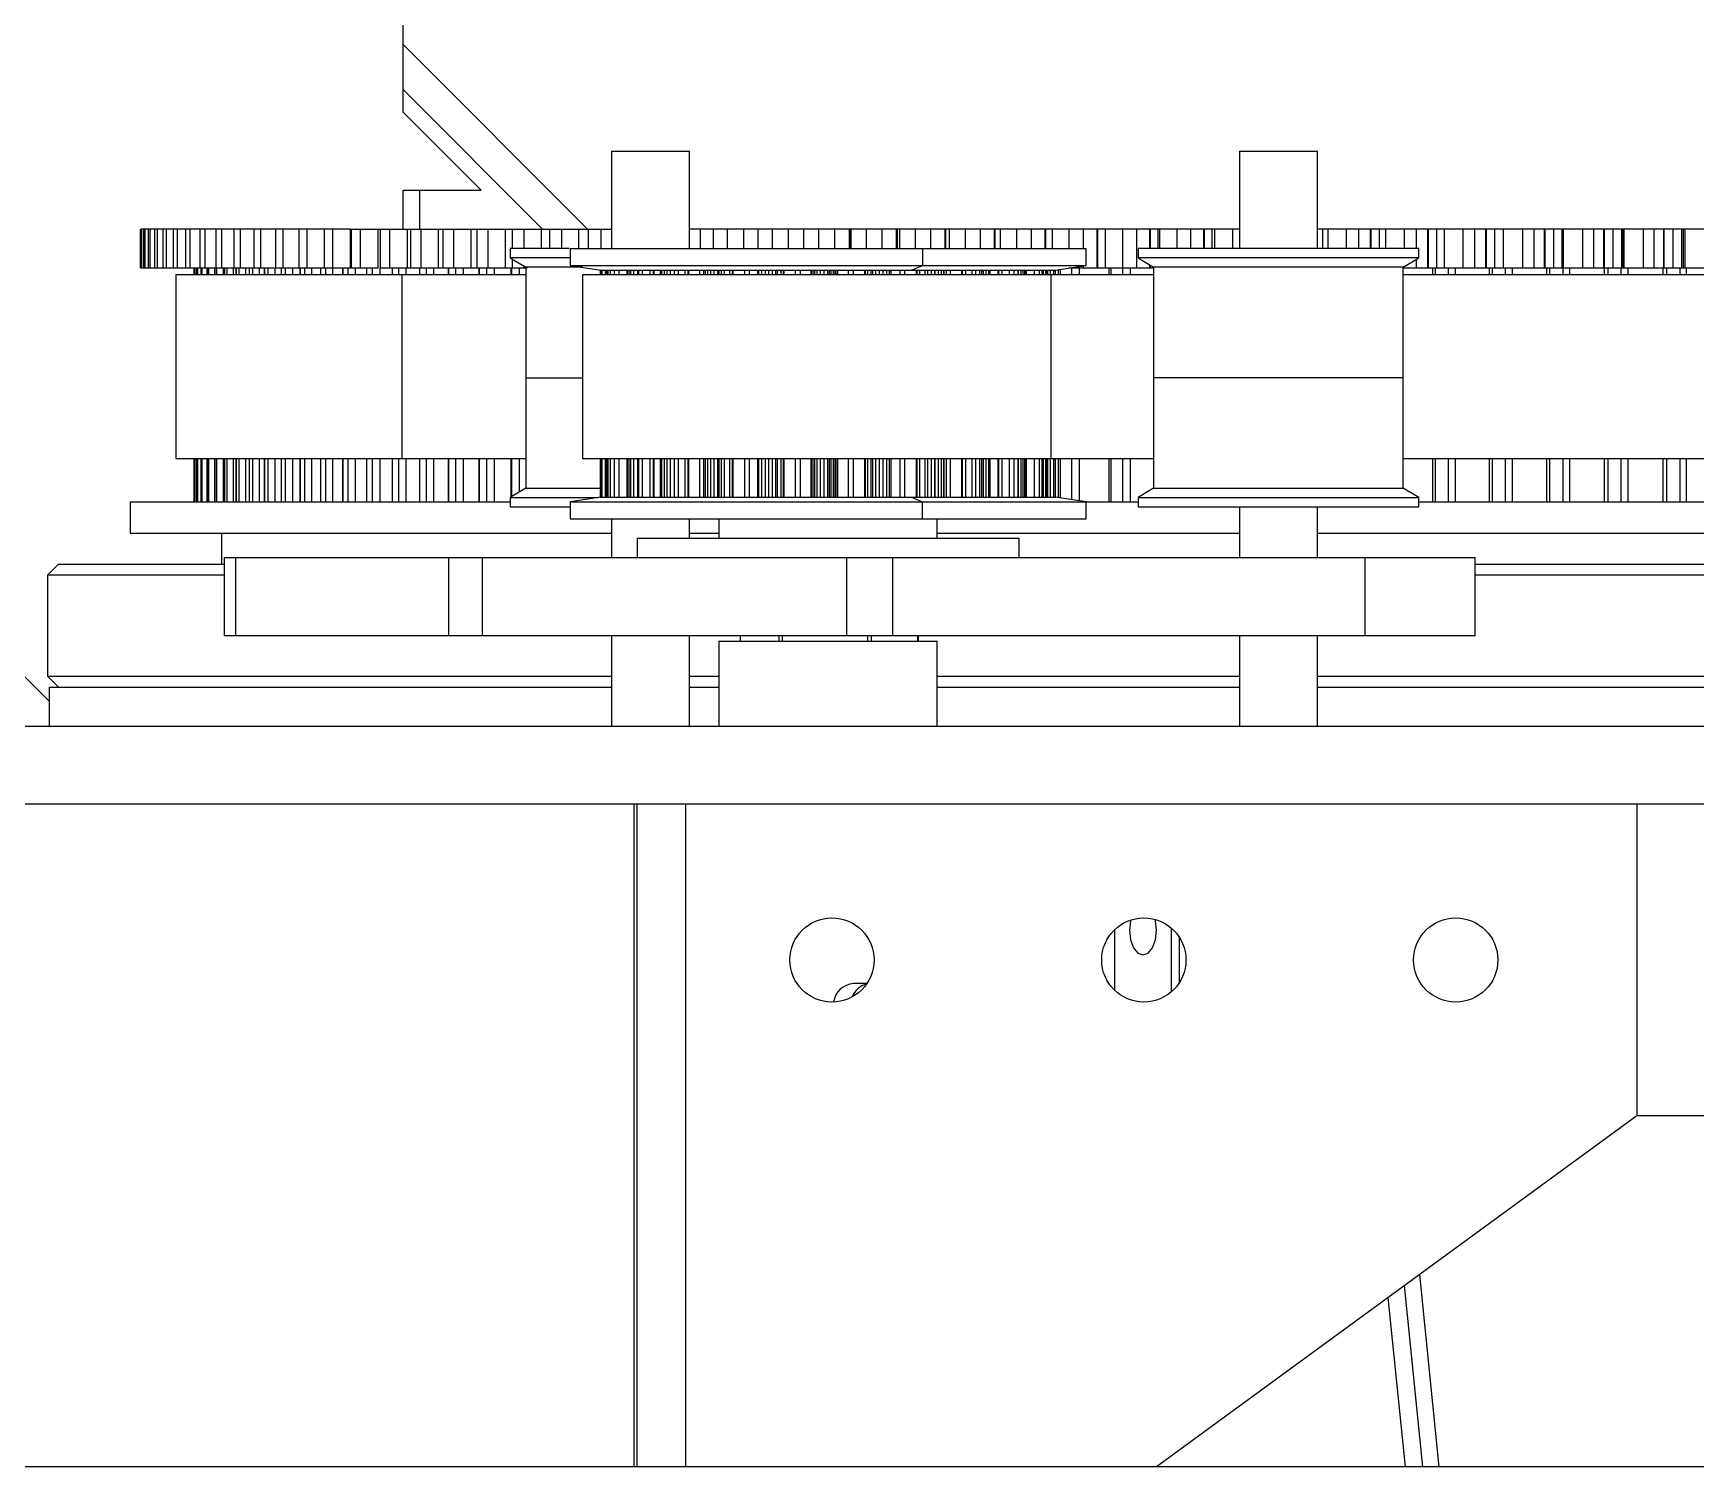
# Model space of a CAD drawing. Header units: inches. Extents: x -45.4 to 22.3, y -8.8 to 22.6.
# Drawn here: x -5.75 to -0.42, y 3.05 to 7.65 of the extents above; entities that cross this region are included whole.
import ezdxf

# ---------------------------------------------------------------- set-up
doc = ezdxf.new("R2010")
doc.units = ezdxf.units.IN
doc.header["$MEASUREMENT"] = 0

msp = doc.modelspace()

# ---------------------------------------------------------------- linework, layer by layer
at = {"color": 7, "linetype": 'Continuous', "lineweight": 25}
for p, q in [((-4.5684, 7.3965), (-4.5684, 8.2737)), ((-4.5684, 7.613), (-3.9769, 7.0215)), ((-4.1213, 7.0215), (-4.5684, 7.4687)), ((-4.3184, 7.1465), (-4.5684, 7.3965)), ((-3.9003, 7.2715), (-3.9003, 6.959)), ((-3.9003, 7.2715), (-3.6503, 7.2715)), ((-3.6503, 6.959), (-3.6503, 7.2715)), ((-1.887, 7.2715), (-1.887, 6.959)), ((-1.887, 7.2715), (-1.637, 7.2715)), ((-1.637, 6.959), (-1.637, 7.2715)), ((-4.5684, 7.1465), (-4.3184, 7.1465)), ((-4.5684, 7.0215), (-4.5684, 7.1465)), ((-4.5156, 7.1465), (-4.5156, 7.0215)), ((-5.4102, 6.8965), (-5.4102, 7.0215)), ((-4.7365, 7.0215), (-5.4081, 7.0215)), ((-5.4081, 6.8965), (-5.4081, 7.0215)), ((-5.4061, 6.8965), (-5.4061, 7.0215)), ((-5.3997, 6.8965), (-5.3997, 7.0215)), ((-5.3957, 6.8965), (-5.3957, 7.0215)), ((-5.3851, 6.8965), (-5.3851, 7.0215)), ((-5.3791, 6.8965), (-5.3791, 7.0215)), ((-5.3643, 6.8965), (-5.3643, 7.0215)), ((-5.3563, 6.8965), (-5.3563, 7.0215)), ((-5.3372, 6.8965), (-5.3372, 7.0215)), ((-5.3273, 6.8965), (-5.3273, 7.0215)), ((-5.304, 6.8965), (-5.304, 7.0215)), ((-5.292, 6.8965), (-5.292, 7.0215)), ((-5.2646, 6.8965), (-5.2646, 7.0215)), ((-5.2507, 6.8965), (-5.2507, 7.0215)), ((-5.2191, 6.8965), (-5.2191, 7.0215)), ((-5.2032, 6.8965), (-5.2032, 7.0215)), ((-5.1675, 6.8965), (-5.1675, 7.0215)), ((-5.1497, 6.8965), (-5.1497, 7.0215)), ((-5.1099, 6.8965), (-5.1099, 7.0215)), ((-5.0902, 6.8965), (-5.0902, 7.0215)), ((-5.0463, 6.8965), (-5.0463, 7.0215)), ((-5.0247, 6.8965), (-5.0247, 7.0215)), ((-4.9768, 6.8965), (-4.9768, 7.0215)), ((-4.9534, 6.8965), (-4.9534, 7.0215)), ((-4.9015, 6.8965), (-4.9015, 7.0215)), ((-4.8762, 6.8965), (-4.8762, 7.0215)), ((-4.8204, 6.8965), (-4.8204, 7.0215)), ((-4.7933, 6.8965), (-4.7933, 7.0215)), ((-4.7365, 6.8965), (-4.7365, 7.0215)), ((-4.7337, 6.8965), (-4.7337, 7.0215)), ((-4.7337, 7.0215), (-3.9003, 7.0215)), ((-4.7047, 6.8965), (-4.7047, 7.0215)), ((-4.648, 6.8965), (-4.648, 7.0215)), ((-4.6413, 6.8965), (-4.6413, 7.0215)), ((-4.6105, 6.8965), (-4.6105, 7.0215)), ((-4.5541, 6.8965), (-4.5541, 7.0215)), ((-4.5433, 6.8965), (-4.5433, 7.0215)), ((-4.5109, 6.8965), (-4.5109, 7.0215)), ((-4.4547, 6.8965), (-4.4547, 7.0215)), ((-4.44, 6.8965), (-4.44, 7.0215)), ((-4.4058, 6.8965), (-4.4058, 7.0215)), ((-4.35, 6.8965), (-4.35, 7.0215)), ((-4.3313, 6.8965), (-4.3313, 7.0215)), ((-4.2955, 6.8965), (-4.2955, 7.0215)), ((-4.24, 6.8965), (-4.24, 7.0215)), ((-4.2174, 6.959), (-4.2174, 7.0215)), ((-4.1799, 6.959), (-4.1799, 7.0215)), ((-4.1249, 6.959), (-4.1249, 7.0215)), ((-4.0984, 6.959), (-4.0984, 7.0215)), ((-4.0593, 6.959), (-4.0593, 7.0215)), ((-4.0047, 6.959), (-4.0047, 7.0215)), ((-3.9743, 6.959), (-3.9743, 7.0215)), ((-3.9336, 6.959), (-3.9336, 7.0215)), ((-1.887, 7.0215), (-3.6503, 7.0215)), ((-3.6152, 6.959), (-3.6152, 7.0215)), ((-3.5734, 6.959), (-3.5734, 7.0215)), ((-3.5282, 6.959), (-3.5282, 7.0215)), ((-3.4761, 6.959), (-3.4761, 7.0215)), ((-3.4305, 6.959), (-3.4305, 7.0215)), ((-3.3839, 6.959), (-3.3839, 7.0215)), ((-3.3326, 6.959), (-3.3326, 7.0215)), ((-3.2841, 6.959), (-3.2841, 7.0215)), ((-3.2833, 6.959), (-3.2833, 7.0215)), ((-3.2353, 6.959), (-3.2353, 7.0215)), ((-3.1847, 6.959), (-3.1847, 7.0215)), ((-3.1371, 6.959), (-3.1371, 7.0215)), ((-3.1353, 6.959), (-3.1353, 7.0215)), ((-3.1348, 6.959), (-3.1348, 7.0215)), ((-3.1318, 6.959), (-3.1318, 7.0215)), ((-3.0825, 6.959), (-3.0825, 7.0215)), ((-3.0328, 6.959), (-3.0328, 7.0215)), ((-2.986, 6.959), (-2.986, 7.0215)), ((-2.9842, 6.959), (-2.9842, 7.0215)), ((-2.9837, 6.959), (-2.9837, 7.0215)), ((-2.9763, 6.959), (-2.9763, 7.0215)), ((-2.9257, 6.959), (-2.9257, 7.0215)), ((-2.8769, 6.959), (-2.8769, 7.0215)), ((-2.8309, 6.959), (-2.8309, 7.0215)), ((-2.8292, 6.959), (-2.8292, 7.0215)), ((-2.8286, 6.959), (-2.8286, 7.0215)), ((-2.8168, 6.959), (-2.8168, 7.0215)), ((-2.765, 6.959), (-2.765, 7.0215)), ((-2.7171, 6.959), (-2.7171, 7.0215)), ((-2.672, 6.959), (-2.672, 7.0215)), ((-2.6703, 6.959), (-2.6703, 7.0215)), ((-2.6698, 6.959), (-2.6698, 7.0215)), ((-2.6535, 6.959), (-2.6535, 7.0215)), ((-2.6005, 6.959), (-2.6005, 7.0215)), ((-2.5536, 6.959), (-2.5536, 7.0215)), ((-2.5095, 6.959), (-2.5095, 7.0215)), ((-2.5078, 6.959), (-2.5078, 7.0215)), ((-2.5073, 6.959), (-2.5073, 7.0215)), ((-2.4866, 6.959), (-2.4866, 7.0215)), ((-2.4325, 6.959), (-2.4325, 7.0215)), ((-2.3865, 6.959), (-2.3865, 7.0215)), ((-2.3435, 6.8965), (-2.3435, 7.0215)), ((-2.3418, 6.8965), (-2.3418, 7.0215)), ((-2.3412, 6.8965), (-2.3412, 7.0215)), ((-2.3169, 6.8965), (-2.3169, 7.0215)), ((-2.3162, 6.8965), (-2.3162, 7.0215)), ((-2.261, 6.8965), (-2.261, 7.0215)), ((-2.2161, 6.8965), (-2.2161, 7.0215)), ((-2.1741, 6.959), (-2.1741, 7.0215)), ((-2.1725, 6.959), (-2.1725, 7.0215)), ((-2.1719, 6.959), (-2.1719, 7.0215)), ((-2.1471, 6.959), (-2.1471, 7.0215)), ((-2.1425, 6.959), (-2.1425, 7.0215)), ((-2.0862, 6.959), (-2.0862, 7.0215)), ((-2.0425, 6.959), (-2.0425, 7.0215)), ((-2.0016, 6.959), (-2.0016, 7.0215)), ((-2, 6.959), (-2, 7.0215)), ((-1.9994, 6.959), (-1.9994, 7.0215)), ((-1.9741, 6.959), (-1.9741, 7.0215)), ((-1.9656, 6.959), (-1.9656, 7.0215)), ((-1.9084, 6.959), (-1.9084, 7.0215)), ((7.0044, 7.0215), (-1.637, 7.0215)), ((-1.6194, 6.959), (-1.6194, 7.0215)), ((-1.603, 6.959), (-1.603, 7.0215)), ((-1.5441, 6.959), (-1.5441, 7.0215)), ((-1.5039, 6.959), (-1.5039, 7.0215)), ((-1.4664, 6.959), (-1.4664, 7.0215)), ((-1.465, 6.959), (-1.465, 7.0215)), ((-1.4644, 6.959), (-1.4644, 7.0215)), ((-1.4379, 6.959), (-1.4379, 7.0215)), ((-1.4177, 6.959), (-1.4177, 7.0215)), ((-1.3579, 6.959), (-1.3579, 7.0215)), ((-1.319, 6.959), (-1.319, 7.0215)), ((-1.2828, 6.8965), (-1.2828, 7.0215)), ((-1.2814, 6.8965), (-1.2814, 7.0215)), ((-1.2808, 6.8965), (-1.2808, 7.0215)), ((-1.254, 6.8965), (-1.254, 7.0215)), ((-1.2299, 6.8965), (-1.2299, 7.0215)), ((-1.1694, 6.8965), (-1.1694, 7.0215)), ((-1.1318, 6.8965), (-1.1318, 7.0215)), ((-1.0968, 6.8965), (-1.0968, 7.0215)), ((-1.0954, 6.8965), (-1.0954, 7.0215)), ((-1.0949, 6.8965), (-1.0949, 7.0215)), ((-1.0677, 6.8965), (-1.0677, 7.0215)), ((-1.0406, 6.8965), (-1.0406, 7.0215)), ((-1.0399, 6.8965), (-1.0399, 7.0215)), ((-0.9786, 6.8965), (-0.9786, 7.0215)), ((-0.9423, 6.8965), (-0.9423, 7.0215)), ((-0.9087, 6.8965), (-0.9087, 7.0215)), ((-0.9074, 6.8965), (-0.9074, 7.0215)), ((-0.9068, 6.8965), (-0.9068, 7.0215)), ((-0.8794, 6.8965), (-0.8794, 7.0215)), ((-0.8519, 6.8965), (-0.8519, 7.0215)), ((-0.8515, 6.8965), (-0.8515, 7.0215)), ((-0.8512, 6.8965), (-0.8512, 7.0215)), ((-0.8502, 6.8965), (-0.8502, 7.0215)), ((-0.8477, 6.8965), (-0.8477, 7.0215)), ((-0.7858, 6.8965), (-0.7858, 7.0215)), ((-0.7509, 6.8965), (-0.7509, 7.0215)), ((-0.7186, 6.8965), (-0.7186, 7.0215)), ((-0.7173, 6.8965), (-0.7173, 7.0215)), ((-0.7167, 6.8965), (-0.7167, 7.0215)), ((-0.689, 6.8965), (-0.689, 7.0215)), ((-0.6613, 6.8965), (-0.6613, 7.0215)), ((-0.6609, 6.8965), (-0.6609, 7.0215)), ((-0.6605, 6.8965), (-0.6605, 7.0215)), ((-0.6578, 6.8965), (-0.6578, 7.0215)), ((-0.6536, 6.8965), (-0.6536, 7.0215)), ((-0.5912, 6.8965), (-0.5912, 7.0215)), ((-0.5576, 6.8965), (-0.5576, 7.0215)), ((-0.5267, 6.8965), (-0.5267, 7.0215)), ((-0.5254, 6.8965), (-0.5254, 7.0215)), ((-0.5248, 6.8965), (-0.5248, 7.0215)), ((-0.4969, 6.8965), (-0.4969, 7.0215)), ((-0.4689, 6.8965), (-0.4689, 7.0215)), ((-0.4685, 6.8965), (-0.4685, 7.0215)), ((-0.4681, 6.8965), (-0.4681, 7.0215)), ((-0.4637, 6.8965), (-0.4637, 7.0215)), ((-0.4578, 6.8965), (-0.4578, 7.0215)), ((-4.2253, 6.959), (-4.2253, 6.929)), ((-4.0361, 6.959), (-4.2253, 6.959)), ((-4.0325, 6.959), (-4.0325, 6.9049)), ((-4.0325, 6.959), (-2.3789, 6.959)), ((-2.9029, 6.959), (-2.9029, 6.9049)), ((-2.3789, 6.9049), (-2.3789, 6.959)), ((-2.212, 6.959), (-2.212, 6.929)), ((-1.312, 6.959), (-2.212, 6.959)), ((-1.312, 6.929), (-1.312, 6.959)), ((-5.3042, 6.8965), (-5.4081, 6.8965)), ((-4.982, 6.8965), (-5.304, 6.8965)), ((-5.2972, 6.8763), (-5.2972, 6.2857)), ((-5.2972, 6.8763), (-4.1753, 6.8763)), ((-5.2381, 6.8763), (-5.2381, 6.8965)), ((-5.2366, 6.8965), (-5.2366, 6.8763)), ((-5.2366, 6.8763), (-5.2366, 6.8965)), ((-5.2354, 6.8763), (-5.2354, 6.8965)), ((-5.2293, 6.8965), (-5.2293, 6.8763)), ((-5.2293, 6.8763), (-5.2293, 6.8965)), ((-5.2268, 6.8763), (-5.2268, 6.8965)), ((-5.2161, 6.8965), (-5.2161, 6.8763)), ((-5.216, 6.8763), (-5.216, 6.8965)), ((-5.2122, 6.8763), (-5.2122, 6.8965)), ((-5.197, 6.8965), (-5.197, 6.8763)), ((-5.1968, 6.8763), (-5.1968, 6.8965)), ((-5.1916, 6.8763), (-5.1916, 6.8965)), ((-5.1719, 6.8965), (-5.1719, 6.8763)), ((-5.1717, 6.8763), (-5.1717, 6.8965)), ((-5.1652, 6.8763), (-5.1652, 6.8965)), ((-5.1446, 6.8763), (-5.1446, 6.8965)), ((-5.1409, 6.8965), (-5.1409, 6.8763)), ((-5.1407, 6.8763), (-5.1407, 6.8965)), ((-5.1328, 6.8763), (-5.1328, 6.8965)), ((-5.1118, 6.8763), (-5.1118, 6.8965)), ((-5.1041, 6.8965), (-5.1041, 6.8763)), ((-5.1038, 6.8763), (-5.1038, 6.8965)), ((-5.0945, 6.8763), (-5.0945, 6.8965)), ((-5.0731, 6.8763), (-5.0731, 6.8965)), ((-5.0615, 6.8965), (-5.0615, 6.8763)), ((-5.061, 6.8763), (-5.061, 6.8965)), ((-5.0504, 6.8763), (-5.0504, 6.8965)), ((-5.0287, 6.8763), (-5.0287, 6.8965)), ((-5.013, 6.8965), (-5.013, 6.8763)), ((-5.0124, 6.8763), (-5.0124, 6.8965)), ((-5.0006, 6.8763), (-5.0006, 6.8965)), ((-4.9784, 6.8763), (-4.9784, 6.8965)), ((-4.7365, 6.8965), (-4.9768, 6.8965)), ((-4.9588, 6.8965), (-4.9588, 6.8763)), ((-4.9581, 6.8763), (-4.9581, 6.8965)), ((-4.9449, 6.8763), (-4.9449, 6.8965)), ((-4.9224, 6.8763), (-4.9224, 6.8965)), ((-4.8989, 6.8965), (-4.8989, 6.8763)), ((-4.898, 6.8763), (-4.898, 6.8965)), ((-4.8836, 6.8763), (-4.8836, 6.8965)), ((-4.8608, 6.8763), (-4.8608, 6.8965)), ((-4.8334, 6.8965), (-4.8334, 6.8763)), ((-4.8323, 6.8763), (-4.8323, 6.8965)), ((-4.8166, 6.8763), (-4.8166, 6.8965)), ((-4.7935, 6.8763), (-4.7935, 6.8965)), ((-4.7623, 6.8965), (-4.7623, 6.8763)), ((-4.761, 6.8763), (-4.761, 6.8965)), ((-4.744, 6.8763), (-4.744, 6.8965)), ((-4.648, 6.8965), (-4.7337, 6.8965)), ((-4.7207, 6.8763), (-4.7207, 6.8965)), ((-4.6857, 6.8965), (-4.6857, 6.8763)), ((-4.6842, 6.8763), (-4.6842, 6.8965)), ((-4.666, 6.8763), (-4.666, 6.8965)), ((-4.6424, 6.8763), (-4.6424, 6.8965)), ((-4.1711, 6.8965), (-4.6413, 6.8965)), ((-4.6036, 6.8965), (-4.6036, 6.8763)), ((-4.6019, 6.8763), (-4.6019, 6.8965)), ((-4.5824, 6.8763), (-4.5824, 6.8965)), ((-4.5729, 6.8763), (-4.5729, 6.2857)), ((-4.5586, 6.8763), (-4.5586, 6.8965)), ((-4.5162, 6.8965), (-4.5162, 6.8763)), ((-4.5143, 6.8763), (-4.5143, 6.8965)), ((-4.4936, 6.8763), (-4.4936, 6.8965)), ((-4.4695, 6.8763), (-4.4695, 6.8965)), ((-4.4235, 6.8965), (-4.4235, 6.8763)), ((-4.4213, 6.8763), (-4.4213, 6.8965)), ((-4.3994, 6.8763), (-4.3994, 6.8965)), ((-4.3752, 6.8763), (-4.3752, 6.8965)), ((-4.3255, 6.8965), (-4.3255, 6.8763)), ((-4.3231, 6.8763), (-4.3231, 6.8965)), ((-4.3001, 6.8763), (-4.3001, 6.8965)), ((-4.2757, 6.8763), (-4.2757, 6.8965)), ((-4.2253, 6.929), (-4.1753, 6.899)), ((-4.0325, 6.929), (-4.2253, 6.929)), ((-4.2225, 6.8965), (-4.2225, 6.8763)), ((-4.2198, 6.8763), (-4.2198, 6.8965)), ((-4.2174, 6.8965), (-4.2174, 6.9242)), ((-4.1956, 6.8763), (-4.1956, 6.8965)), ((-4.1799, 6.8965), (-4.1799, 6.9017)), ((-4.1753, 6.899), (-4.1753, 6.1903)), ((-3.9934, 6.899), (-4.1753, 6.899)), ((-4.0325, 6.9049), (-3.9341, 6.8901)), ((-4.0325, 6.9049), (-2.3789, 6.9049)), ((-3.9931, 6.8763), (-3.9931, 6.2857)), ((-3.9931, 6.8763), (-2.162, 6.8763)), ((-3.9351, 6.8901), (-3.9351, 6.8763)), ((-3.9351, 6.8901), (-2.4763, 6.8901)), ((-3.935, 6.8763), (-3.935, 6.8901)), ((-3.9306, 6.8763), (-3.9306, 6.8901)), ((-3.9197, 6.8763), (-3.9197, 6.8901)), ((-3.9164, 6.8901), (-3.9164, 6.8763)), ((-3.9162, 6.8763), (-3.9162, 6.8901)), ((-3.9134, 6.8763), (-3.9134, 6.8901)), ((-3.9105, 6.8763), (-3.9105, 6.8901)), ((-3.9034, 6.8763), (-3.9034, 6.8901)), ((-3.8909, 6.8763), (-3.8909, 6.8901)), ((-3.8752, 6.8763), (-3.8752, 6.8901)), ((-3.851, 6.8901), (-3.851, 6.8763)), ((-3.8493, 6.8763), (-3.8493, 6.8901)), ((-3.8437, 6.8763), (-3.8437, 6.8901)), ((-3.8379, 6.8763), (-3.8379, 6.8901)), ((-3.8285, 6.8763), (-3.8285, 6.8901)), ((-3.8153, 6.8763), (-3.8153, 6.8901)), ((-3.8128, 6.8763), (-3.8128, 6.8901)), ((-3.8008, 6.8763), (-3.8008, 6.8901)), ((-3.7765, 6.8763), (-3.7765, 6.8901)), ((-3.7658, 6.8763), (-3.7658, 6.8901)), ((-3.7635, 6.8763), (-3.7635, 6.8901)), ((-3.7429, 6.8763), (-3.7429, 6.8901)), ((-3.7386, 6.8763), (-3.7386, 6.8901)), ((-3.7305, 6.8763), (-3.7305, 6.8901)), ((-3.7222, 6.8763), (-3.7222, 6.8901)), ((-3.7113, 6.8763), (-3.7113, 6.8901)), ((-3.6985, 6.8763), (-3.6985, 6.8901)), ((-3.6982, 6.8763), (-3.6982, 6.8901)), ((-3.6859, 6.8763), (-3.6859, 6.8901)), ((-3.6645, 6.8763), (-3.6645, 6.8901)), ((-3.6542, 6.8763), (-3.6542, 6.8901)), ((-3.6518, 6.8763), (-3.6518, 6.8901)), ((-3.6165, 6.8763), (-3.6165, 6.8901)), ((-3.604, 6.8763), (-3.604, 6.8901)), ((-3.5996, 6.8901), (-3.5996, 6.8763)), ((-3.5986, 6.8763), (-3.5986, 6.8901)), ((-3.5915, 6.8763), (-3.5915, 6.8901)), ((-3.5815, 6.8763), (-3.5815, 6.8901)), ((-3.5713, 6.8763), (-3.5713, 6.8901)), ((-3.5595, 6.8763), (-3.5595, 6.8901)), ((-3.5554, 6.8763), (-3.5554, 6.8901)), ((-3.5476, 6.8763), (-3.5476, 6.8901)), ((-3.5383, 6.8763), (-3.5383, 6.8901)), ((-3.5212, 6.8763), (-3.5212, 6.8901)), ((-3.5119, 6.8763), (-3.5119, 6.8901)), ((-3.5097, 6.8763), (-3.5097, 6.8901)), ((-3.4723, 6.8763), (-3.4723, 6.8901)), ((-3.4576, 6.8763), (-3.4576, 6.8901)), ((-3.4315, 6.8763), (-3.4315, 6.8901)), ((-3.4275, 6.8763), (-3.4275, 6.8901)), ((-3.4182, 6.8763), (-3.4182, 6.8901)), ((-3.4069, 6.8763), (-3.4069, 6.8901)), ((-3.3955, 6.8763), (-3.3955, 6.8901)), ((-3.3843, 6.8763), (-3.3843, 6.8901)), ((-3.3837, 6.8763), (-3.3837, 6.8901)), ((-3.3736, 6.8763), (-3.3736, 6.8901)), ((-3.3681, 6.8763), (-3.3681, 6.8901)), ((-3.3564, 6.8763), (-3.3564, 6.8901)), ((-3.3489, 6.8763), (-3.3489, 6.8901)), ((-3.3468, 6.8763), (-3.3468, 6.8901)), ((-3.3098, 6.8763), (-3.3098, 6.8901)), ((-3.294, 6.8763), (-3.294, 6.8901)), ((-3.2604, 6.8763), (-3.2604, 6.8901)), ((-3.2589, 6.8763), (-3.2589, 6.8901)), ((-3.2539, 6.8763), (-3.2539, 6.8901)), ((-3.2494, 6.8901), (-3.2494, 6.8763)), ((-3.2484, 6.8763), (-3.2484, 6.8901)), ((-3.2413, 6.8763), (-3.2413, 6.8901)), ((-3.2304, 6.8763), (-3.2304, 6.8901)), ((-3.2186, 6.8763), (-3.2186, 6.8901)), ((-3.2068, 6.8763), (-3.2068, 6.8901)), ((-3.201, 6.8763), (-3.201, 6.8901)), ((-3.1957, 6.8763), (-3.1957, 6.8901)), ((-3.1882, 6.8763), (-3.1882, 6.8901)), ((-3.1867, 6.8763), (-3.1867, 6.8901)), ((-3.1813, 6.8763), (-3.1813, 6.8901)), ((-3.176, 6.8763), (-3.176, 6.8901)), ((-3.1744, 6.8763), (-3.1744, 6.8901)), ((-3.1403, 6.8763), (-3.1403, 6.8901)), ((-3.1244, 6.8763), (-3.1244, 6.8901)), ((-3.0876, 6.8763), (-3.0876, 6.8901)), ((-3.0856, 6.8763), (-3.0856, 6.8901)), ((-3.0784, 6.8763), (-3.0784, 6.8901)), ((-3.0675, 6.8763), (-3.0675, 6.8901)), ((-3.0624, 6.8763), (-3.0624, 6.8901)), ((-3.0527, 6.8763), (-3.0527, 6.8901)), ((-3.0409, 6.8763), (-3.0409, 6.8901)), ((-3.0294, 6.8763), (-3.0294, 6.8901)), ((-3.018, 6.8763), (-3.018, 6.8901)), ((-3.0174, 6.8763), (-3.0174, 6.8901)), ((-3.0085, 6.8763), (-3.0085, 6.8901)), ((-3.004, 6.8763), (-3.004, 6.8901)), ((-2.9752, 6.8763), (-2.9752, 6.8901)), ((-2.9603, 6.8763), (-2.9603, 6.8901)), ((-2.9389, 6.8901), (-2.9029, 6.9049)), ((-2.9228, 6.8763), (-2.9228, 6.8901)), ((-2.9205, 6.8763), (-2.9205, 6.8901)), ((-2.9115, 6.8763), (-2.9115, 6.8901)), ((-2.895, 6.8763), (-2.895, 6.8901)), ((-2.8862, 6.8763), (-2.8862, 6.8901)), ((-2.8745, 6.8763), (-2.8745, 6.8901)), ((-2.8632, 6.8763), (-2.8632, 6.8901)), ((-2.8626, 6.8763), (-2.8626, 6.8901)), ((-2.8523, 6.8763), (-2.8523, 6.8901)), ((-2.842, 6.8763), (-2.842, 6.8901)), ((-2.8346, 6.8763), (-2.8346, 6.8901)), ((-2.8333, 6.8763), (-2.8333, 6.8901)), ((-2.8258, 6.8763), (-2.8258, 6.8901)), ((-2.8129, 6.8763), (-2.8129, 6.8901)), ((-2.7773, 6.8763), (-2.7773, 6.8901)), ((-2.7749, 6.8763), (-2.7749, 6.8901)), ((-2.7647, 6.8763), (-2.7647, 6.8901)), ((-2.7437, 6.8763), (-2.7437, 6.8901)), ((-2.7318, 6.8763), (-2.7318, 6.8901)), ((-2.7188, 6.8763), (-2.7188, 6.8901)), ((-2.7129, 6.8763), (-2.7129, 6.8901)), ((-2.7078, 6.8763), (-2.7078, 6.8901)), ((-2.6992, 6.8763), (-2.6992, 6.8901)), ((-2.6908, 6.8763), (-2.6908, 6.8901)), ((-2.6861, 6.8763), (-2.6861, 6.8901)), ((-2.661, 6.8763), (-2.661, 6.8901)), ((-2.6586, 6.8763), (-2.6586, 6.8901)), ((-2.6479, 6.8763), (-2.6479, 6.8901)), ((-2.6239, 6.8763), (-2.6239, 6.8901)), ((-2.6096, 6.8763), (-2.6096, 6.8901)), ((-2.5964, 6.8763), (-2.5964, 6.8901)), ((-2.5958, 6.8763), (-2.5958, 6.8901)), ((-2.5868, 6.8763), (-2.5868, 6.8901)), ((-2.5806, 6.8763), (-2.5806, 6.8901)), ((-2.5747, 6.8763), (-2.5747, 6.8901)), ((-2.5727, 6.8763), (-2.5727, 6.8901)), ((-2.5692, 6.8763), (-2.5692, 6.8901)), ((-2.5437, 6.8763), (-2.5437, 6.8901)), ((-2.5281, 6.8763), (-2.5281, 6.8901)), ((-2.5194, 6.8763), (-2.5194, 6.8901)), ((-2.5155, 6.8763), (-2.5155, 6.8901)), ((-2.508, 6.8763), (-2.508, 6.8901)), ((-2.5047, 6.8763), (-2.5047, 6.8901)), ((-2.5015, 6.8763), (-2.5015, 6.8901)), ((-2.5012, 6.8763), (-2.5012, 6.8901)), ((-2.4928, 6.8763), (-2.4928, 6.8901)), ((-2.4925, 6.8763), (-2.4925, 6.8901)), ((-2.4918, 6.8763), (-2.4918, 6.2857)), ((-2.4816, 6.8763), (-2.4816, 6.8901)), ((-2.4774, 6.8901), (-2.3789, 6.9049)), ((-2.4768, 6.8763), (-2.4768, 6.8901)), ((-2.4765, 6.8763), (-2.4765, 6.8901)), ((-2.4763, 6.8763), (-2.4763, 6.8901)), ((-2.4682, 6.8915), (-2.4682, 6.8763)), ((-2.4608, 6.8763), (-2.4608, 6.8926)), ((-2.162, 6.8965), (-2.4347, 6.8965)), ((-2.4325, 6.8965), (-2.4325, 6.8968)), ((-2.4241, 6.8763), (-2.4241, 6.8965)), ((-2.3998, 6.8763), (-2.3998, 6.8965)), ((-2.3865, 6.8965), (-2.3865, 6.9037)), ((-2.3057, 6.8965), (-2.3057, 6.8763)), ((-2.2979, 6.8763), (-2.2979, 6.8965)), ((-2.2604, 6.8763), (-2.2604, 6.8965)), ((-2.2364, 6.8763), (-2.2364, 6.8965)), ((-2.212, 6.929), (-2.162, 6.899)), ((-1.312, 6.929), (-2.212, 6.929)), ((-2.1741, 6.8965), (-2.1741, 6.9062)), ((-2.1725, 6.8965), (-2.1725, 6.9053)), ((-2.1719, 6.8965), (-2.1719, 6.9049)), ((-2.162, 6.899), (-2.162, 6.1903)), ((-1.362, 6.899), (-2.162, 6.899)), ((-1.362, 6.899), (-1.312, 6.929)), ((-1.362, 6.1903), (-1.362, 6.899)), ((7.0044, 6.8965), (-1.362, 6.8965)), ((-1.362, 6.8763), (7.6603, 6.8763)), ((-1.3579, 6.8965), (-1.3579, 6.9014)), ((-1.319, 6.8965), (-1.319, 6.9248)), ((-1.2685, 6.8965), (-1.2685, 6.8763)), ((-1.258, 6.8763), (-1.258, 6.8965)), ((-1.2168, 6.8763), (-1.2168, 6.8965)), ((-1.1943, 6.8763), (-1.1943, 6.8965)), ((-1.0868, 6.8965), (-1.0868, 6.8763)), ((-1.0758, 6.8763), (-1.0758, 6.8965)), ((-1.034, 6.8763), (-1.034, 6.8965)), ((-1.0119, 6.8763), (-1.0119, 6.8965)), ((-0.9029, 6.8965), (-0.9029, 6.8763)), ((-0.8915, 6.8763), (-0.8915, 6.8965)), ((-0.8493, 6.8763), (-0.8493, 6.8965)), ((-0.8275, 6.8763), (-0.8275, 6.8965)), ((-0.7172, 6.8965), (-0.7172, 6.8763)), ((-0.7052, 6.8763), (-0.7052, 6.8965)), ((-0.6626, 6.8763), (-0.6626, 6.8965)), ((-0.6412, 6.8763), (-0.6412, 6.8965)), ((-0.5297, 6.8965), (-0.5297, 6.8763)), ((-0.5172, 6.8763), (-0.5172, 6.8965)), ((-0.4742, 6.8763), (-0.4742, 6.8965)), ((-0.4532, 6.8763), (-0.4532, 6.8965)), ((-4.1753, 6.5447), (-3.9931, 6.5447)), ((-1.362, 6.5447), (-2.162, 6.5447)), ((-5.7023, 5.5067), (-6.549, 6.3535)), ((-5.2972, 6.2857), (-4.1753, 6.2857)), ((-5.2381, 6.1465), (-5.2381, 6.2857)), ((-5.2366, 6.2857), (-5.2366, 6.1465)), ((-5.2366, 6.1465), (-5.2366, 6.2857)), ((-5.2354, 6.1465), (-5.2354, 6.2857)), ((-5.2293, 6.2857), (-5.2293, 6.1465)), ((-5.2293, 6.1465), (-5.2293, 6.2857)), ((-5.2268, 6.1465), (-5.2268, 6.2857)), ((-5.2161, 6.2857), (-5.2161, 6.1465)), ((-5.216, 6.1465), (-5.216, 6.2857)), ((-5.2122, 6.1465), (-5.2122, 6.2857)), ((-5.197, 6.2857), (-5.197, 6.1465)), ((-5.1968, 6.1465), (-5.1968, 6.2857)), ((-5.1916, 6.1465), (-5.1916, 6.2857)), ((-5.1719, 6.2857), (-5.1719, 6.1465)), ((-5.1717, 6.1465), (-5.1717, 6.2857)), ((-5.1652, 6.1465), (-5.1652, 6.2857)), ((-5.1446, 6.1465), (-5.1446, 6.2857)), ((-5.1409, 6.2857), (-5.1409, 6.1465)), ((-5.1407, 6.1465), (-5.1407, 6.2857)), ((-5.1328, 6.1465), (-5.1328, 6.2857)), ((-5.1118, 6.1465), (-5.1118, 6.2857)), ((-5.1041, 6.2857), (-5.1041, 6.1465)), ((-5.1038, 6.1465), (-5.1038, 6.2857)), ((-5.0945, 6.1465), (-5.0945, 6.2857)), ((-5.0731, 6.1465), (-5.0731, 6.2857)), ((-5.0615, 6.2857), (-5.0615, 6.1465)), ((-5.061, 6.1465), (-5.061, 6.2857)), ((-5.0504, 6.1465), (-5.0504, 6.2857)), ((-5.0287, 6.1465), (-5.0287, 6.2857)), ((-5.013, 6.2857), (-5.013, 6.1465)), ((-5.0124, 6.1465), (-5.0124, 6.2857)), ((-5.0006, 6.1465), (-5.0006, 6.2857)), ((-4.9784, 6.1465), (-4.9784, 6.2857)), ((-4.9588, 6.2857), (-4.9588, 6.1465)), ((-4.9581, 6.1465), (-4.9581, 6.2857)), ((-4.9449, 6.1465), (-4.9449, 6.2857)), ((-4.9224, 6.1465), (-4.9224, 6.2857)), ((-4.8989, 6.2857), (-4.8989, 6.1465)), ((-4.898, 6.1465), (-4.898, 6.2857)), ((-4.8836, 6.1465), (-4.8836, 6.2857)), ((-4.8608, 6.1465), (-4.8608, 6.2857)), ((-4.8334, 6.2857), (-4.8334, 6.1465)), ((-4.8323, 6.1465), (-4.8323, 6.2857)), ((-4.8166, 6.1465), (-4.8166, 6.2857)), ((-4.7935, 6.1465), (-4.7935, 6.2857)), ((-4.7623, 6.2857), (-4.7623, 6.1465)), ((-4.761, 6.1465), (-4.761, 6.2857)), ((-4.744, 6.1465), (-4.744, 6.2857)), ((-4.7207, 6.1465), (-4.7207, 6.2857)), ((-4.6857, 6.2857), (-4.6857, 6.1465)), ((-4.6842, 6.1465), (-4.6842, 6.2857)), ((-4.666, 6.1465), (-4.666, 6.2857)), ((-4.6424, 6.1465), (-4.6424, 6.2857)), ((-4.6036, 6.2857), (-4.6036, 6.1465)), ((-4.6019, 6.1465), (-4.6019, 6.2857)), ((-4.5824, 6.1465), (-4.5824, 6.2857)), ((-4.5586, 6.1465), (-4.5586, 6.2857)), ((-4.5162, 6.2857), (-4.5162, 6.1465)), ((-4.5143, 6.1465), (-4.5143, 6.2857)), ((-4.4936, 6.1465), (-4.4936, 6.2857)), ((-4.4695, 6.1465), (-4.4695, 6.2857)), ((-4.4235, 6.2857), (-4.4235, 6.1465)), ((-4.4213, 6.1465), (-4.4213, 6.2857)), ((-4.3994, 6.1465), (-4.3994, 6.2857)), ((-4.3752, 6.1465), (-4.3752, 6.2857)), ((-4.3255, 6.2857), (-4.3255, 6.1465)), ((-4.3231, 6.1465), (-4.3231, 6.2857)), ((-4.3001, 6.1465), (-4.3001, 6.2857)), ((-4.2757, 6.1465), (-4.2757, 6.2857)), ((-4.2225, 6.2857), (-4.2225, 6.162)), ((-4.2198, 6.1636), (-4.2198, 6.2857)), ((-4.1956, 6.1782), (-4.1956, 6.2857)), ((-3.9931, 6.2857), (-2.162, 6.2857)), ((-3.9351, 6.2857), (-3.9351, 6.1617)), ((-3.935, 6.1617), (-3.935, 6.2857)), ((-3.9306, 6.1617), (-3.9306, 6.2857)), ((-3.9197, 6.1617), (-3.9197, 6.2857)), ((-3.9164, 6.2857), (-3.9164, 6.1617)), ((-3.9162, 6.1617), (-3.9162, 6.2857)), ((-3.9134, 6.1617), (-3.9134, 6.2857)), ((-3.9105, 6.1617), (-3.9105, 6.2857)), ((-3.9034, 6.1617), (-3.9034, 6.2857)), ((-3.8909, 6.1617), (-3.8909, 6.2857)), ((-3.8752, 6.1617), (-3.8752, 6.2857)), ((-3.851, 6.2857), (-3.851, 6.1617)), ((-3.8493, 6.1617), (-3.8493, 6.2857)), ((-3.8437, 6.1617), (-3.8437, 6.2857)), ((-3.8379, 6.1617), (-3.8379, 6.2857)), ((-3.8285, 6.1617), (-3.8285, 6.2857)), ((-3.8153, 6.1617), (-3.8153, 6.2857)), ((-3.8128, 6.1617), (-3.8128, 6.2857)), ((-3.8008, 6.1617), (-3.8008, 6.2857)), ((-3.7765, 6.1617), (-3.7765, 6.2857)), ((-3.7658, 6.1617), (-3.7658, 6.2857)), ((-3.7635, 6.1617), (-3.7635, 6.2857)), ((-3.7429, 6.1617), (-3.7429, 6.2857)), ((-3.7386, 6.1617), (-3.7386, 6.2857)), ((-3.7305, 6.1617), (-3.7305, 6.2857)), ((-3.7222, 6.1617), (-3.7222, 6.2857)), ((-3.7113, 6.1617), (-3.7113, 6.2857)), ((-3.6985, 6.1617), (-3.6985, 6.2857)), ((-3.6982, 6.1617), (-3.6982, 6.2857)), ((-3.6859, 6.1617), (-3.6859, 6.2857)), ((-3.6645, 6.1617), (-3.6645, 6.2857)), ((-3.6542, 6.1617), (-3.6542, 6.2857)), ((-3.6518, 6.1617), (-3.6518, 6.2857)), ((-3.6165, 6.1617), (-3.6165, 6.2857)), ((-3.604, 6.1617), (-3.604, 6.2857)), ((-3.5996, 6.2857), (-3.5996, 6.1617)), ((-3.5986, 6.1617), (-3.5986, 6.2857)), ((-3.5915, 6.1617), (-3.5915, 6.2857)), ((-3.5815, 6.1617), (-3.5815, 6.2857)), ((-3.5713, 6.1617), (-3.5713, 6.2857)), ((-3.5595, 6.1617), (-3.5595, 6.2857)), ((-3.5554, 6.1617), (-3.5554, 6.2857)), ((-3.5476, 6.1617), (-3.5476, 6.2857)), ((-3.5383, 6.1617), (-3.5383, 6.2857)), ((-3.5212, 6.1617), (-3.5212, 6.2857)), ((-3.5119, 6.1617), (-3.5119, 6.2857)), ((-3.5097, 6.1617), (-3.5097, 6.2857)), ((-3.4723, 6.1617), (-3.4723, 6.2857)), ((-3.4576, 6.1617), (-3.4576, 6.2857)), ((-3.4315, 6.1617), (-3.4315, 6.2857)), ((-3.4275, 6.1617), (-3.4275, 6.2857)), ((-3.4182, 6.1617), (-3.4182, 6.2857)), ((-3.4069, 6.1617), (-3.4069, 6.2857)), ((-3.3955, 6.1617), (-3.3955, 6.2857)), ((-3.3843, 6.1617), (-3.3843, 6.2857)), ((-3.3837, 6.1617), (-3.3837, 6.2857)), ((-3.3736, 6.1617), (-3.3736, 6.2857)), ((-3.3681, 6.1617), (-3.3681, 6.2857)), ((-3.3564, 6.1617), (-3.3564, 6.2857)), ((-3.3489, 6.1617), (-3.3489, 6.2857)), ((-3.3468, 6.1617), (-3.3468, 6.2857)), ((-3.3098, 6.1617), (-3.3098, 6.2857)), ((-3.294, 6.1617), (-3.294, 6.2857)), ((-3.2604, 6.1617), (-3.2604, 6.2857)), ((-3.2589, 6.1617), (-3.2589, 6.2857)), ((-3.2539, 6.1617), (-3.2539, 6.2857)), ((-3.2494, 6.2857), (-3.2494, 6.1617)), ((-3.2484, 6.1617), (-3.2484, 6.2857)), ((-3.2413, 6.1617), (-3.2413, 6.2857)), ((-3.2304, 6.1617), (-3.2304, 6.2857)), ((-3.2186, 6.1617), (-3.2186, 6.2857)), ((-3.2068, 6.1617), (-3.2068, 6.2857)), ((-3.201, 6.1617), (-3.201, 6.2857)), ((-3.1957, 6.1617), (-3.1957, 6.2857)), ((-3.1882, 6.1617), (-3.1882, 6.2857)), ((-3.1867, 6.1617), (-3.1867, 6.2857)), ((-3.1813, 6.1617), (-3.1813, 6.2857)), ((-3.176, 6.1617), (-3.176, 6.2857)), ((-3.1744, 6.1617), (-3.1744, 6.2857)), ((-3.1403, 6.1617), (-3.1403, 6.2857)), ((-3.1244, 6.1617), (-3.1244, 6.2857)), ((-3.0876, 6.1617), (-3.0876, 6.2857)), ((-3.0856, 6.1617), (-3.0856, 6.2857)), ((-3.0784, 6.1617), (-3.0784, 6.2857)), ((-3.0675, 6.1617), (-3.0675, 6.2857)), ((-3.0624, 6.1617), (-3.0624, 6.2857)), ((-3.0527, 6.1617), (-3.0527, 6.2857)), ((-3.0409, 6.1617), (-3.0409, 6.2857)), ((-3.0294, 6.1617), (-3.0294, 6.2857)), ((-3.018, 6.1617), (-3.018, 6.2857)), ((-3.0174, 6.1617), (-3.0174, 6.2857)), ((-3.0085, 6.1617), (-3.0085, 6.2857)), ((-3.004, 6.1617), (-3.004, 6.2857)), ((-2.9752, 6.1617), (-2.9752, 6.2857)), ((-2.9603, 6.1617), (-2.9603, 6.2857)), ((-2.9228, 6.1617), (-2.9228, 6.2857)), ((-2.9205, 6.1617), (-2.9205, 6.2857)), ((-2.9115, 6.1617), (-2.9115, 6.2857)), ((-2.895, 6.1617), (-2.895, 6.2857)), ((-2.8862, 6.1617), (-2.8862, 6.2857)), ((-2.8745, 6.1617), (-2.8745, 6.2857)), ((-2.8632, 6.1617), (-2.8632, 6.2857)), ((-2.8626, 6.1617), (-2.8626, 6.2857)), ((-2.8523, 6.1617), (-2.8523, 6.2857)), ((-2.842, 6.1617), (-2.842, 6.2857)), ((-2.8346, 6.1617), (-2.8346, 6.2857)), ((-2.8333, 6.1617), (-2.8333, 6.2857)), ((-2.8258, 6.1617), (-2.8258, 6.2857)), ((-2.8129, 6.1617), (-2.8129, 6.2857)), ((-2.7773, 6.1617), (-2.7773, 6.2857)), ((-2.7749, 6.1617), (-2.7749, 6.2857)), ((-2.7647, 6.1617), (-2.7647, 6.2857)), ((-2.7437, 6.1617), (-2.7437, 6.2857)), ((-2.7318, 6.1617), (-2.7318, 6.2857)), ((-2.7188, 6.1617), (-2.7188, 6.2857)), ((-2.7129, 6.1617), (-2.7129, 6.2857)), ((-2.7078, 6.1617), (-2.7078, 6.2857)), ((-2.6992, 6.1617), (-2.6992, 6.2857)), ((-2.6908, 6.1617), (-2.6908, 6.2857)), ((-2.6861, 6.1617), (-2.6861, 6.2857)), ((-2.661, 6.1617), (-2.661, 6.2857)), ((-2.6586, 6.1617), (-2.6586, 6.2857)), ((-2.6479, 6.1617), (-2.6479, 6.2857)), ((-2.6239, 6.1617), (-2.6239, 6.2857)), ((-2.6096, 6.1617), (-2.6096, 6.2857)), ((-2.5964, 6.1617), (-2.5964, 6.2857)), ((-2.5958, 6.1617), (-2.5958, 6.2857)), ((-2.5868, 6.1617), (-2.5868, 6.2857)), ((-2.5806, 6.1617), (-2.5806, 6.2857)), ((-2.5747, 6.1617), (-2.5747, 6.2857)), ((-2.5727, 6.1617), (-2.5727, 6.2857)), ((-2.5692, 6.1617), (-2.5692, 6.2857)), ((-2.5437, 6.1617), (-2.5437, 6.2857)), ((-2.5281, 6.1617), (-2.5281, 6.2857)), ((-2.5194, 6.1617), (-2.5194, 6.2857)), ((-2.5155, 6.1617), (-2.5155, 6.2857)), ((-2.508, 6.1617), (-2.508, 6.2857)), ((-2.5047, 6.1617), (-2.5047, 6.2857)), ((-2.5015, 6.1617), (-2.5015, 6.2857)), ((-2.5012, 6.1617), (-2.5012, 6.2857)), ((-2.4928, 6.1617), (-2.4928, 6.2857)), ((-2.4925, 6.1617), (-2.4925, 6.2857)), ((-2.4816, 6.1617), (-2.4816, 6.2857)), ((-2.4768, 6.1617), (-2.4768, 6.2857)), ((-2.4765, 6.1617), (-2.4765, 6.2857)), ((-2.4763, 6.1617), (-2.4763, 6.2857)), ((-2.4682, 6.2857), (-2.4682, 6.1604)), ((-2.4608, 6.1593), (-2.4608, 6.2857)), ((-2.4241, 6.1537), (-2.4241, 6.2857)), ((-2.3998, 6.1501), (-2.3998, 6.2857)), ((-2.3057, 6.2857), (-2.3057, 6.1465)), ((-2.2979, 6.1465), (-2.2979, 6.2857)), ((-2.2604, 6.1465), (-2.2604, 6.2857)), ((-2.2364, 6.1465), (-2.2364, 6.2857)), ((-1.362, 6.2857), (7.6603, 6.2857)), ((-1.2685, 6.2857), (-1.2685, 6.1465)), ((-1.258, 6.1465), (-1.258, 6.2857)), ((-1.2168, 6.1465), (-1.2168, 6.2857)), ((-1.1943, 6.1465), (-1.1943, 6.2857)), ((-1.0868, 6.2857), (-1.0868, 6.1465)), ((-1.0758, 6.1465), (-1.0758, 6.2857)), ((-1.034, 6.1465), (-1.034, 6.2857)), ((-1.0119, 6.1465), (-1.0119, 6.2857)), ((-0.9029, 6.2857), (-0.9029, 6.1465)), ((-0.8915, 6.1465), (-0.8915, 6.2857)), ((-0.8493, 6.1465), (-0.8493, 6.2857)), ((-0.8275, 6.1465), (-0.8275, 6.2857)), ((-0.7172, 6.2857), (-0.7172, 6.1465)), ((-0.7052, 6.1465), (-0.7052, 6.2857)), ((-0.6626, 6.1465), (-0.6626, 6.2857)), ((-0.6412, 6.1465), (-0.6412, 6.2857)), ((-0.5297, 6.2857), (-0.5297, 6.1465)), ((-0.5172, 6.1465), (-0.5172, 6.2857)), ((-0.4742, 6.1465), (-0.4742, 6.2857)), ((-0.4532, 6.1465), (-0.4532, 6.2857)), ((-4.1753, 6.1903), (-4.2253, 6.1603)), ((-4.1753, 6.1903), (-3.9351, 6.1903)), ((-2.162, 6.1903), (-2.212, 6.1603)), ((-2.162, 6.1903), (-1.362, 6.1903)), ((-1.312, 6.1603), (-1.362, 6.1903)), ((-5.4434, 6.1465), (-5.4434, 6.0465)), ((-5.4434, 6.1465), (-4.2225, 6.1465)), ((-4.2253, 6.1603), (-4.2253, 6.1303)), ((-4.2253, 6.1603), (-3.9435, 6.1603)), ((-4.2253, 6.1303), (-4.0325, 6.1303)), ((-3.9341, 6.1617), (-4.0325, 6.147)), ((-4.0325, 6.147), (-4.0325, 6.0928)), ((-4.0325, 6.147), (-2.3789, 6.147)), ((-3.9351, 6.1617), (-2.4763, 6.1617)), ((-2.9389, 6.1617), (-2.9029, 6.147)), ((-2.9029, 6.0928), (-2.9029, 6.147)), ((-2.3789, 6.147), (-2.4774, 6.1617)), ((-2.3789, 6.0928), (-2.3789, 6.147)), ((-2.3789, 6.1465), (-2.212, 6.1465)), ((-2.212, 6.1603), (-2.212, 6.1303)), ((-2.212, 6.1603), (-1.312, 6.1603)), ((-2.212, 6.1303), (-1.312, 6.1303)), ((-1.887, 6.1303), (-1.887, 5.9678)), ((-1.637, 5.9678), (-1.637, 6.1303)), ((-1.312, 6.1303), (-1.312, 6.1603)), ((-1.312, 6.1465), (7.8066, 6.1465)), ((-4.0325, 6.0928), (-2.3789, 6.0928)), ((-3.9003, 6.0928), (-3.9003, 5.9678)), ((-3.6503, 6.0303), (-3.6503, 6.0928)), ((-3.5557, 6.0928), (-3.5557, 6.0303)), ((-2.8557, 6.0303), (-2.8557, 6.0928)), ((-5.4434, 6.0465), (-3.9003, 6.0465)), ((-5.1511, 6.0465), (-5.1511, 5.9465)), ((-3.8182, 6.0303), (-3.8182, 5.9678)), ((-3.8182, 6.0303), (-2.5932, 6.0303)), ((-3.6503, 6.0465), (-3.5557, 6.0465)), ((-2.8557, 6.0465), (-1.887, 6.0465)), ((-2.5932, 5.9678), (-2.5932, 6.0303)), ((-1.637, 6.0465), (7.8066, 6.0465)), ((-5.6732, 5.9465), (-5.7082, 5.9115)), ((-5.6732, 5.9465), (-5.1424, 5.9465)), ((-5.1424, 5.9678), (-5.1424, 5.7178)), ((-5.1424, 5.9678), (-1.1315, 5.9678)), ((-5.1057, 5.9678), (-5.1057, 5.7178)), ((-4.4231, 5.9678), (-4.4231, 5.7178)), ((-4.3149, 5.9678), (-4.3149, 5.7178)), ((-3.1473, 5.9678), (-3.1473, 5.7178)), ((-2.9994, 5.9678), (-2.9994, 5.7178)), ((-1.4845, 5.9678), (-1.4845, 5.7178)), ((-1.1315, 5.7178), (-1.1315, 5.9678)), ((-1.1315, 5.9465), (8.0363, 5.9465)), ((-5.7082, 5.9115), (-5.7082, 5.5878)), ((-5.1424, 5.9115), (-5.7082, 5.9115)), ((8.0713, 5.9115), (-1.1315, 5.9115)), ((-5.1424, 5.7178), (-1.1315, 5.7178)), ((-3.9003, 5.7178), (-3.9003, 5.4278)), ((-3.6503, 5.4278), (-3.6503, 5.7178)), ((-3.4878, 5.7178), (-3.4878, 5.7004)), ((-3.3627, 5.7004), (-3.3627, 5.7178)), ((-3.3531, 5.7178), (-3.3531, 5.7004)), ((-3.078, 5.7004), (-3.078, 5.7178)), ((-3.0678, 5.7178), (-3.0678, 5.7004)), ((-2.9178, 5.7004), (-2.9178, 5.7178)), ((-2.9172, 5.7178), (-2.9172, 5.7004)), ((-1.887, 5.7178), (-1.887, 5.4278)), ((-1.637, 5.4278), (-1.637, 5.7178)), ((-3.5557, 5.7004), (-3.5557, 5.4278)), ((-3.5557, 5.7004), (-2.8557, 5.7004)), ((-2.8557, 5.4278), (-2.8557, 5.7004)), ((-5.7082, 5.5878), (-5.6732, 5.5528)), ((-5.7082, 5.5878), (-3.9003, 5.5878)), ((-5.7023, 5.4278), (-5.7023, 5.5528)), ((-5.7023, 5.5528), (-3.9003, 5.5528)), ((-3.6503, 5.5878), (-3.5557, 5.5878)), ((-3.6503, 5.5528), (-3.5557, 5.5528)), ((-2.8557, 5.5878), (-1.887, 5.5878)), ((-2.8557, 5.5528), (-1.887, 5.5528)), ((-1.637, 5.5878), (8.0713, 5.5878)), ((-1.637, 5.5528), (8.0654, 5.5528)), ((-5.8184, 5.4278), (7.9969, 5.4278)), ((7.9969, 5.1778), (-5.9734, 5.1778)), ((-3.8284, 5.1778), (-3.8284, 3.0528)), ((-3.8184, 3.0528), (-3.8184, 5.1778)), ((-3.6634, 5.1778), (-3.6634, 3.0528)), ((-0.6134, 5.1778), (-0.6134, 4.1778)), ((-2.288, 4.7741), (-2.288, 4.5814)), ((-2.1047, 4.5761), (-2.1047, 4.7795)), ((-2.0803, 4.7514), (-2.0803, 4.6042)), ((-3.0817, 4.602), (-3.1245, 4.602)), ((-0.6134, 4.1778), (-2.1534, 3.0528)), ((2.9766, 4.1778), (-0.6134, 4.1778)), ((-1.299, 3.0528), (-1.3578, 3.634)), ((-1.3101, 3.6689), (-1.2478, 3.0528)), ((-1.4109, 3.5952), (-1.3561, 3.0528)), ((18.8366, 3.0528), (-16.4734, 3.0528))]:
    msp.add_line(p, q, dxfattribs=at)
at = {"color": 7, "linetype": 'Continuous', "lineweight": 25, "flags": 128}
for points in [[(-2.2358, 4.806), (-2.2363, 4.8037), (-2.2396, 4.7733), (-2.2363, 4.7428), (-2.227, 4.717), (-2.2129, 4.6998), (-2.1963, 4.6938)], [(-2.1963, 4.6938), (-2.1798, 4.6998), (-2.1657, 4.717), (-2.1563, 4.7428), (-2.153, 4.7733), (-2.1563, 4.8037), (-2.1574, 4.8079)]]:
    msp.add_lwpolyline(points, dxfattribs=at)
at = {"color": 7, "linetype": 'Continuous', "lineweight": 25}
for centre in [(-3.1934, 4.6778), (-2.1934, 4.6778), (-1.1934, 4.6778)]:
    msp.add_circle(centre, 0.135, dxfattribs=at)
for centre, radius, start, end in [((-3.1203, 4.5333), 0.0688, 93.4814, 172.0199), ((-3.0643, 4.5341), 0.0689, 105.5818, 158.3121)]:
    msp.add_arc(centre, radius, start, end, dxfattribs=at)

doc.saveas('drawing.dxf')
